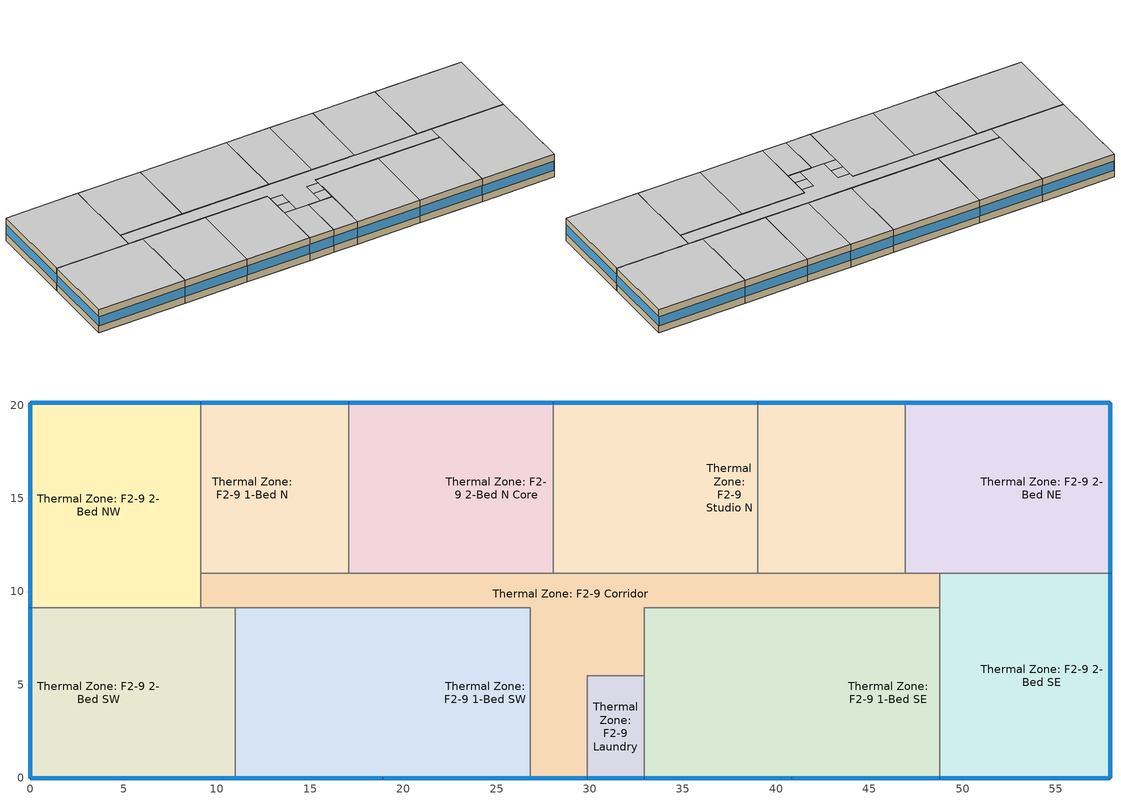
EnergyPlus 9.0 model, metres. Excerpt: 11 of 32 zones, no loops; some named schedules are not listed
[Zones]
Thermal Zone: F2-9 1-Bed N
 floor adiabatic (TypicalFloorInterior): 46.94,20.12 46.94,10.97 43.28,10.97 43.28,20.12 z3.05; 17.07,20.12 17.07,10.97 14.63,10.97 14.63,20.12 z3.05; 43.28,20.12 43.28,10.97 39.01,10.97 39.01,20.12 z3.05; 14.63,20.12 14.63,10.97 9.14,10.97 9.14,20.12 z3.05
 wall outside (ResMetalFramedWall): 46.94,20.12 39.01,20.12 / 17.07,20.12 9.14,20.12 z3.05:6.1
 wall to Thermal Zone: F2-9 Studio N (MetalFrameWallInterior): 39.01,20.12 39.01,10.97 z3.05:6.1
 wall to Thermal Zone: F2-9 2-Bed NE (MetalFrameWallInterior): 46.94,10.97 46.94,20.12 z3.05:6.1
 wall to Thermal Zone: F2-9 Corridor (MetalFrameWallInterior): 39.01,10.97 46.94,10.97 / 9.14,10.97 17.07,10.97 z3.05:6.1
 wall to Thermal Zone: F2-9 2-Bed NW (MetalFrameWallInterior): 9.14,20.12 9.14,10.97 z3.05:6.1
 wall to Thermal Zone: F2-9 2-Bed N Core (MetalFrameWallInterior): 17.07,10.97 17.07,20.12 z3.05:6.1
 window (Res Fixed Window): 46.91,20.12 39.04,20.12 / 17.04,20.12 9.17,20.12 z3.96:5.19
 ceiling adiabatic (IntCeiling): 46.94,10.97 46.94,20.12 39.01,20.12 39.01,10.97 z6.1; 17.07,10.97 17.07,20.12 9.14,20.12 9.14,10.97 z6.1
Thermal Zone: F2-9 1-Bed SE
 floor adiabatic (TypicalFloorInterior): 40.84,9.14 40.84,0 35.97,0 35.97,9.14 z3.05; 48.77,9.14 48.77,0 43.28,0 43.28,9.14 z3.05; 35.97,9.14 35.97,0 32.92,0 32.92,9.14 z3.05; 43.28,9.14 43.28,0 40.84,0 40.84,9.14 z3.05
 wall outside (ResMetalFramedWall): 32.92,0 40.84,0 48.77,0 z3.05:6.1
 wall to Thermal Zone: F2-9 Corridor (MetalFrameWallInterior): 48.77,9.14 40.84,9.14 32.92,9.14 32.92,8.53 32.92,7.01 32.92,5.49 z3.05:6.1
 wall to Thermal Zone: F2-9 Laundry (MetalFrameWallInterior): 32.92,5.49 32.92,0 z3.05:6.1
 wall to Thermal Zone: F2-9 2-Bed SE (MetalFrameWallInterior): 48.77,0 48.77,9.14 z3.05:6.1
 window (Res Fixed Window): 32.94,0 40.82,0 / 40.87,0 48.74,0 z3.96:5.19
 ceiling adiabatic (IntCeiling): 40.84,0 40.84,9.14 32.92,9.14 32.92,0 z6.1; 48.77,0 48.77,9.14 40.84,9.14 40.84,0 z6.1
Thermal Zone: F2-9 1-Bed SW
 floor adiabatic (TypicalFloorInterior): 18.9,9.14 18.9,0 14.63,0 14.63,9.14 z3.05; 26.82,9.14 26.82,0 21.95,0 21.95,9.14 z3.05; 21.95,9.14 21.95,0 18.9,0 18.9,9.14 z3.05; 14.63,9.14 14.63,0 10.97,0 10.97,9.14 z3.05
 wall outside (ResMetalFramedWall): 10.97,0 18.9,0 26.82,0 z3.05:6.1
 wall to Thermal Zone: F2-9 Corridor (MetalFrameWallInterior): 26.82,0 26.82,5.49 26.82,7.01 26.82,8.53 26.82,9.14 18.9,9.14 10.97,9.14 z3.05:6.1
 wall to Thermal Zone: F2-9 2-Bed SW (MetalFrameWallInterior): 10.97,9.14 10.97,0 z3.05:6.1
 window (Res Fixed Window): 18.92,0 26.8,0 / 11,0 18.87,0 z3.96:5.19
 ceiling adiabatic (IntCeiling): 26.82,0 26.82,9.14 18.9,9.14 18.9,0 z6.1; 18.9,0 18.9,9.14 10.97,9.14 10.97,0 z6.1
Thermal Zone: F2-9 2-Bed N Core
 floor adiabatic (TypicalFloorInterior): 28.04,20.12 28.04,10.97 21.95,10.97 21.95,20.12 z3.05; 21.95,20.12 21.95,10.97 17.07,10.97 17.07,20.12 z3.05
 wall outside (ResMetalFramedWall): 28.04,20.12 17.07,20.12 z3.05:6.1
 wall to Thermal Zone: F2-9 Studio N (MetalFrameWallInterior): 28.04,10.97 28.04,20.12 z3.05:6.1
 wall to Thermal Zone: F2-9 Corridor (MetalFrameWallInterior): 17.07,10.97 28.04,10.97 z3.05:6.1
 window (Res Fixed Window): 28.02,20.12 17.09,20.12 z3.96:5.19
 ceiling adiabatic (IntCeiling): 28.04,10.97 28.04,20.12 17.07,20.12 17.07,10.97 z6.1
Thermal Zone: F2-9 2-Bed NE
 floor adiabatic (TypicalFloorInterior): 50.6,20.12 50.6,10.97 46.94,10.97 46.94,20.12 z3.05; 57.91,20.12 57.91,10.97 50.6,10.97 50.6,20.12 z3.05
 wall outside (ResMetalFramedWall): 57.91,10.97 57.91,20.12 46.94,20.12 z3.05:6.1
 wall to Thermal Zone: F2-9 2-Bed SE (MetalFrameWallInterior): 48.77,10.97 57.91,10.97 z3.05:6.1
 wall to Thermal Zone: F2-9 Corridor (MetalFrameWallInterior): 46.94,10.97 48.77,10.97 z3.05:6.1
 window (Res Fixed Window): 57.91,11 57.91,20.09 / 57.89,20.12 46.96,20.12 z3.96:5.19
 ceiling adiabatic (IntCeiling): 57.91,10.97 57.91,20.12 46.94,20.12 46.94,10.97 z6.1
Thermal Zone: F2-9 2-Bed NW
 floor adiabatic (TypicalFloorInterior): 9.14,20.12 9.14,9.14 7.32,9.14 7.32,20.12 z3.05; 7.32,20.12 7.32,9.14 0,9.14 0,20.12 z3.05
 wall outside (ResMetalFramedWall): 9.14,20.12 0,20.12 0,9.14 z3.05:6.1
 wall to Thermal Zone: F2-9 Corridor (MetalFrameWallInterior): 9.14,9.14 9.14,10.97 z3.05:6.1
 wall to Thermal Zone: F2-9 2-Bed SW (MetalFrameWallInterior): 0,9.14 9.14,9.14 z3.05:6.1
 window (Res Fixed Window): 0,20.09 0,9.17 / 9.12,20.12 0.03,20.12 z3.96:5.19
 ceiling adiabatic (IntCeiling): 9.14,9.14 9.14,20.12 0,20.12 0,9.14 z6.1
Thermal Zone: F2-9 2-Bed SE
 floor adiabatic (TypicalFloorInterior): 57.91,10.97 57.91,0 50.6,0 50.6,10.97 z3.05; 50.6,10.97 50.6,0 48.77,0 48.77,10.97 z3.05
 wall outside (ResMetalFramedWall): 48.77,0 57.91,0 57.91,10.97 z3.05:6.1
 wall to Thermal Zone: F2-9 Corridor (MetalFrameWallInterior): 48.77,10.97 48.77,9.14 z3.05:6.1
 window (Res Fixed Window): 48.79,0 57.89,0 / 57.91,0.03 57.91,10.95 z3.96:5.19
 ceiling adiabatic (IntCeiling): 57.91,0 57.91,10.97 48.77,10.97 48.77,0 z6.1
Thermal Zone: F2-9 2-Bed SW
 floor adiabatic (TypicalFloorInterior): 10.97,9.14 10.97,0 7.32,0 7.32,9.14 z3.05; 7.32,9.14 7.32,0 0,0 0,9.14 z3.05
 wall outside (ResMetalFramedWall): 0,9.14 0,0 10.97,0 z3.05:6.1
 wall to Thermal Zone: F2-9 Corridor (MetalFrameWallInterior): 10.97,9.14 9.14,9.14 z3.05:6.1
 window (Res Fixed Window): 0,9.12 0,0.03 / 0.03,0 10.95,0 z3.96:5.19
 ceiling adiabatic (IntCeiling): 10.97,0 10.97,9.14 0,9.14 0,0 z6.1
Thermal Zone: F2-9 Corridor
 floor adiabatic (TypicalFloorInterior): 14.63,10.97 14.63,9.14 9.14,9.14 9.14,10.97 z3.05; 48.77,10.97 48.77,9.14 43.28,9.14 43.28,10.97 z3.05; 35.97,10.97 35.97,9.14 32.92,9.14 32.92,8.53 31.39,8.53 31.39,5.49 28.35,5.49 28.35,8.53 26.82,8.53 26.82,9.14 21.95,9.14 21.95,10.97 z3.05; 21.95,10.97 21.95,9.14 14.63,9.14 14.63,10.97 z3.05; 43.28,10.97 43.28,9.14 35.97,9.14 35.97,10.97 z3.05; 32.92,7.01 32.92,5.49 31.39,5.49 31.39,7.01 z3.05; 32.92,8.53 32.92,7.01 31.39,7.01 31.39,8.53 z3.05; 28.35,7.01 28.35,5.49 26.82,5.49 26.82,7.01 z3.05; 29.87,5.49 29.87,0 26.82,0 26.82,5.49 z3.05; 28.35,8.53 28.35,7.01 26.82,7.01 26.82,8.53 z3.05
 wall outside (ResMetalFramedWall): 26.82,0 29.87,0 z3.05:6.1
 wall to Thermal Zone: F2-9 Laundry (MetalFrameWallInterior Reversed): 29.87,0 29.87,5.49 z3.05:6.1
 wall to Thermal Zone: F2-9 Studio N (MetalFrameWallInterior): 39.01,10.97 33.53,10.97 28.04,10.97 z3.05:6.1
 wall to Thermal Zone: F2-9 Laundry (MetalFrameWallInterior): 29.87,5.49 31.39,5.49 32.92,5.49 z3.05:6.1
 window (Res Fixed Window): 26.85,0 29.85,0 z3.96:5.2
 ceiling adiabatic (IntCeiling): 31.39,5.49 31.39,8.53 32.92,8.53 32.92,9.14 48.77,9.14 48.77,10.97 9.14,10.97 9.14,9.14 26.82,9.14 26.82,8.53 28.35,8.53 28.35,5.49 z6.1; 32.92,5.49 32.92,7.01 31.39,7.01 31.39,5.49 z6.1; 32.92,7.01 32.92,8.53 31.39,8.53 31.39,7.01 z6.1; 28.35,5.49 28.35,7.01 26.82,7.01 26.82,5.49 z6.1; 29.87,0 29.87,5.49 26.82,5.49 26.82,0 z6.1; 28.35,7.01 28.35,8.53 26.82,8.53 26.82,7.01 z6.1
Thermal Zone: F2-9 Laundry
 floor adiabatic (TypicalFloorInterior): 32.92,5.49 32.92,0 29.87,0 29.87,5.49 z3.05
 wall outside (ResMetalFramedWall): 29.87,0 32.92,0 z3.05:6.1
 window (Res Fixed Window): 29.9,0 32.89,0 z3.96:5.2
 ceiling adiabatic (IntCeiling): 32.92,0 32.92,5.49 29.87,5.49 29.87,0 z6.1
Thermal Zone: F2-9 Studio N
 floor adiabatic (TypicalFloorInterior): 35.97,20.12 35.97,10.97 33.53,10.97 33.53,20.12 z3.05; 30.48,20.12 30.48,10.97 28.04,10.97 28.04,20.12 z3.05; 39.01,20.12 39.01,10.97 35.97,10.97 35.97,20.12 z3.05; 33.53,20.12 33.53,10.97 30.48,10.97 30.48,20.12 z3.05
 wall outside (ResMetalFramedWall): 39.01,20.12 33.53,20.12 28.04,20.12 z3.05:6.1
 window (Res Fixed Window): 38.99,20.12 33.55,20.12 / 33.5,20.12 28.07,20.12 z3.96:5.19
 ceiling adiabatic (IntCeiling): 33.53,10.97 33.53,20.12 28.04,20.12 28.04,10.97 z6.1; 39.01,10.97 39.01,20.12 33.53,20.12 33.53,10.97 z6.1
[Building]
Building 1: North Axis {deg}=0; Solar Distribution=FullExterior; Maximum Number of Warmup Days=50
[Site:Location]
CA_RIVERSIDE-MUNI_USA Design_Conditions: Latitude {deg}=33.95; Longitude {deg}=-117.43; Time Zone {hr}=-8; Elevation {m}=249.0216
[Site:WaterMainsTemperature]
Calculation Method=Schedule; Temperature Schedule=WaterMainCZ10
[SizingPeriod:DesignDay] Day of Month=21; Dry-Bulb Temperature Range Modifier Type=DefaultMultipliers; Barometric Pressure {Pa}=98369; Rain Indicator=No; Snow Indicator=No; Daylight Saving Time Indicator=No
Name | Month | Day Type | Maximum Dry-Bulb Temperature {C} | Daily Dry-Bulb Temperature Range {deltaC} | Humidity Condition Type | Wetbulb or DewPoint at Maximum Dry-Bulb {C} | Wind Speed {m/s} | Wind Direction {deg} | Solar Model Indicator | ASHRAE Clear Sky Optical Depth for Beam Irradiance (taub) | ASHRAE Clear Sky Optical Depth for Diffuse Irradiance (taud) | Sky Clearness
CA_RIVERSIDE-MUNI Ann Clg .4% Condns DB=>MWB | 8 | SummerDesignDay | 37.9 | 16.4 | Wetbulb | 20.7 | 4.5 | 270 | ASHRAETau | 0.367 | 2.46
CA_RIVERSIDE-MUNI Ann Clg .4% Condns DP=>MDB | 8 | SummerDesignDay | 27.5 | 16.4 | Dewpoint | 18.9 | 4.5 | 270 | ASHRAETau | 0.367 | 2.46
CA_RIVERSIDE-MUNI Ann Clg .4% Condns WB=>MDB | 8 | SummerDesignDay | 34.1 | 16.4 | Wetbulb | 22.7 | 4.5 | 270 | ASHRAETau | 0.367 | 2.46
CA_RIVERSIDE-MUNI Ann Htg 99.6% Condns DB | 12 | WinterDesignDay | 2.5 | 0 | Wetbulb | 2.5 | 1.1 | 120 | ASHRAEClearSky |  |  | 0
[Material] Thermal Absorptance=0.9; Solar Absorptance=0.7
Name | Roughness | Thickness {m} | Conductivity {W/m-K} | Density {kg/m3} | Specific Heat {J/kg-K} | Visible Absorptance
Carpet - 3/4 in. 1 | Smooth | 0.01905 | 0.0455183 | 288.332 | 1381.644 | 0.8
Compliance Insulation R14.00 | Smooth | 0.0567538 | 0.0230188 | 16.0185 | 1130.436 | 0.7
Concrete - 140 lb/ft3 - 4 in. | Smooth | 0.1016 | 1.9514 | 2239.06 | 921.096 | 0.7
Gypsum Board - 3/4 in. | MediumRough | 0.01905 | 0.158656 | 640.739 | 1130.436 | 0.8
Gypsum Board - 5/8 in.; Gypsum Board - 5/8 in. 2 | Smooth | 0.016002 | 0.158656 | 640.739 | 1130.436 | 0.8
Gypsum Board - 5/8 in. 1 | MediumRough | 0.016002 | 0.158656 | 640.739 | 1130.436 | 0.8
Metal Deck - 1/16 in. 1 | MediumRough | 0.0015875 | 45.3452 | 7820.53 | 502.416 | 0.8
Plywood - 5/8 in. | MediumRough | 0.016002 | 0.11544 | 480.554 | 1884.06 | 0.8
[Material:NoMass] Roughness=Smooth; Thermal Absorptance=0.9; Solar Absorptance=0.7; Visible Absorptance=0.7
Name | Thermal Resistance {m2-K/W}
MetalFrameWall16inOC R11.00 | 0.514946
MetalFrameWall16inOC R15.00 | 0.230528
[WindowMaterial:SimpleGlazingSystem]
Res Fixed Window Material: U-Factor {W/m2-K}=1.24922; Solar Heat Gain Coefficient=0.26; Visible Transmittance=0.42
[Construction]
IntCeiling: Gypsum Board - 3/4 in.
MetalFrameWallInterior: Gypsum Board - 5/8 in. 1, MetalFrameWall16inOC R15.00, Gypsum Board - 5/8 in. 2
MetalFrameWallInterior Reversed: Gypsum Board - 5/8 in. 2, MetalFrameWall16inOC R15.00, Gypsum Board - 5/8 in. 1
Res Fixed Window: Res Fixed Window Material
ResMetalFramedWall: Plywood - 5/8 in., Compliance Insulation R14.00, Gypsum Board - 5/8 in., Gypsum Board - 5/8 in., MetalFrameWall16inOC R11.00, Gypsum Board - 5/8 in., Gypsum Board - 5/8 in.
TypicalFloorInterior: Metal Deck - 1/16 in. 1, Concrete - 140 lb/ft3 - 4 in., Carpet - 3/4 in. 1
[Zone] Multiplier=8
Name | Part of Total Floor Area
Thermal Zone: F2-9 1-Bed N; Thermal Zone: F2-9 1-Bed SE; Thermal Zone: F2-9 1-Bed SW; Thermal Zone: F2-9 Corridor; Thermal Zone: F2-9 Studio N | Yes
Thermal Zone: F2-9 2-Bed N Core; Thermal Zone: F2-9 2-Bed NE; Thermal Zone: F2-9 2-Bed NW; Thermal Zone: F2-9 2-Bed SE; Thermal Zone: F2-9 2-Bed SW; Thermal Zone: F2-9 Laundry
[People] Fraction Radiant=0.3
Name | Zone or ZoneList | Number of People Schedule | Number of People Calculation Method | Number of People | Sensible Heat Fraction | Activity Level Schedule | People per Zone Floor Area {person/m2}
F2-9 1-Bed NE People | Thermal Zone: F2-9 1-Bed N | ResidentialLivingOccupancy | People | 1.999998 | 0.6125 | F2-9 1-Bed NE People Activity Level
F2-9 1-Bed NW People | Thermal Zone: F2-9 1-Bed N | ResidentialLivingOccupancy | People | 1.999998 | 0.6125 | F2-9 1-Bed NW People Activity Level
F2-9 1-Bed SE Inner People | Thermal Zone: F2-9 1-Bed SE | ResidentialLivingOccupancy | People | 1.999998 | 0.6125 | F2-9 1-Bed SE Inner People Activity Level
F2-9 1-Bed SE Outer People | Thermal Zone: F2-9 1-Bed SE | ResidentialLivingOccupancy | People | 1.999998 | 0.6125 | F2-9 1-Bed SE Outer People Activity Level
F2-9 1-Bed SW Inner People | Thermal Zone: F2-9 1-Bed SW | ResidentialLivingOccupancy | People | 1.999998 | 0.6125 | F2-9 1-Bed SW Inner People Activity Level
F2-9 1-Bed SW Outer People | Thermal Zone: F2-9 1-Bed SW | ResidentialLivingOccupancy | People | 1.999998 | 0.6125 | F2-9 1-Bed SW Outer People Activity Level
F2-9 2-Bed N Core People | Thermal Zone: F2-9 2-Bed N Core | ResidentialLivingOccupancy | People/Area |  | 0.6125 | F2-9 2-Bed N Core People Activity Level | 0.0298998
F2-9 2-Bed NE People | Thermal Zone: F2-9 2-Bed NE | ResidentialLivingOccupancy | People/Area |  | 0.6125 | F2-9 2-Bed NE People Activity Level | 0.0298998
F2-9 2-Bed NW People | Thermal Zone: F2-9 2-Bed NW | ResidentialLivingOccupancy | People/Area |  | 0.6125 | F2-9 2-Bed NW People Activity Level | 0.0298998
F2-9 2-Bed SE People | Thermal Zone: F2-9 2-Bed SE | ResidentialLivingOccupancy | People/Area |  | 0.6125 | F2-9 2-Bed SE People Activity Level | 0.0298998
F2-9 2-Bed SW People | Thermal Zone: F2-9 2-Bed SW | ResidentialLivingOccupancy | People/Area |  | 0.6125 | F2-9 2-Bed SW People Activity Level | 0.0298998
F2-9 Corridor People | Thermal Zone: F2-9 Corridor | OfficeOccupancy | People | 4.6 | 0.5 | F2-9 Corridor People Activity Level
F2-9 Elevator NE People | Thermal Zone: F2-9 Corridor | OfficeOccupancy | People | 0.0375 | 0.5 | F2-9 Elevator NE People Activity Level
F2-9 Elevator NW People | Thermal Zone: F2-9 Corridor | OfficeOccupancy | People | 0.0375 | 0.5 | F2-9 Elevator NW People Activity Level
F2-9 Elevator SE People | Thermal Zone: F2-9 Corridor | OfficeOccupancy | People | 0.0375 | 0.5 | F2-9 Elevator SE People Activity Level
F2-9 Elevator SW People | Thermal Zone: F2-9 Corridor | OfficeOccupancy | People | 0.0375 | 0.5 | F2-9 Elevator SW People Activity Level
F2-9 Stairs People | Thermal Zone: F2-9 Corridor | OfficeOccupancy | People | 0.9 | 0.5 | F2-9 Stairs People Activity Level
F2-9 Laundry People | Thermal Zone: F2-9 Laundry | OfficeOccupancy | People/Area |  | 0.5 | F2-9 Laundry People Activity Level | 0.0538196
F2-9 Studio NE People | Thermal Zone: F2-9 Studio N | ResidentialLivingOccupancy | People | 1.999998 | 0.6125 | F2-9 Studio NE People Activity Level
F2-9 Studio NW People | Thermal Zone: F2-9 Studio N | ResidentialLivingOccupancy | People | 1.999998 | 0.6125 | F2-9 Studio NW People Activity Level
[Lights] Return Air Fraction=0; Fraction Radiant=0.58; Fraction Replaceable=1
Name | Zone or ZoneList | Schedule | Design Level Calculation Method | Lighting Level {W} | Watts per Zone Floor Area {W/m2}
F2-9 1-Bed NE Non-Regulated Lights; F2-9 1-Bed NW Non-Regulated Lights | Thermal Zone: F2-9 1-Bed N | ResidentialLivingLights | LightingLevel | 76.44
F2-9 1-Bed SE Inner Non-Regulated Lights; F2-9 1-Bed SE Outer Non-Regulated Lights | Thermal Zone: F2-9 1-Bed SE | ResidentialLivingLights | LightingLevel | 76.44
F2-9 1-Bed SW Inner Non-Regulated Lights; F2-9 1-Bed SW Outer Non-Regulated Lights | Thermal Zone: F2-9 1-Bed SW | ResidentialLivingLights | LightingLevel | 76.44
F2-9 2-Bed N Core Non-Regulated Lights | Thermal Zone: F2-9 2-Bed N Core | ResidentialLivingLights | Watts/Area |  | 1.05486
F2-9 2-Bed NE Non-Regulated Lights | Thermal Zone: F2-9 2-Bed NE | ResidentialLivingLights | Watts/Area |  | 1.05486
F2-9 2-Bed NW Non-Regulated Lights | Thermal Zone: F2-9 2-Bed NW | ResidentialLivingLights | Watts/Area |  | 1.05486
F2-9 2-Bed SE Non-Regulated Lights | Thermal Zone: F2-9 2-Bed SE | ResidentialLivingLights | Watts/Area |  | 1.05486
F2-9 2-Bed SW Non-Regulated Lights | Thermal Zone: F2-9 2-Bed SW | ResidentialLivingLights | Watts/Area |  | 1.05486
F2-9 Corridor Regulated Lights | Thermal Zone: F2-9 Corridor | OfficeLights | LightingLevel | 368
F2-9 Elevator NE Regulated Lights; F2-9 Elevator NW Regulated Lights; F2-9 Elevator SE Regulated Lights; F2-9 Elevator SW Regulated Lights | Thermal Zone: F2-9 Corridor | OfficeLights | LightingLevel | 9
F2-9 Stairs Regulated Lights | Thermal Zone: F2-9 Corridor | OfficeLights | LightingLevel | 108
F2-9 Laundry Regulated Lights | Thermal Zone: F2-9 Laundry | OfficeLights | Watts/Area |  | 4.35938
F2-9 Studio NE Non-Regulated Lights; F2-9 Studio NW Non-Regulated Lights | Thermal Zone: F2-9 Studio N | ResidentialLivingLights | LightingLevel | 52.92
[ElectricEquipment] Fraction Lost=0
Name | Zone or ZoneList | Schedule | Design Level Calculation Method | Design Level {W} | Fraction Latent | Fraction Radiant | Watts per Zone Floor Area {W/m2}
F2-9 1-Bed NE Process Electric Loads; F2-9 1-Bed NW Process Electric Loads | Thermal Zone: F2-9 1-Bed N | ResidentialLivingReceptacle | EquipmentLevel | 31.2 | 0.12 | 0
F2-9 1-Bed NE Recepticle Loads; F2-9 1-Bed NW Recepticle Loads | Thermal Zone: F2-9 1-Bed N | ResidentialLivingReceptacle | EquipmentLevel | 296.4 | 0 | 0.2
F2-9 1-Bed SE Inner Process Electric Loads; F2-9 1-Bed SE Outer Process Electric Loads | Thermal Zone: F2-9 1-Bed SE | ResidentialLivingReceptacle | EquipmentLevel | 31.2 | 0.12 | 0
F2-9 1-Bed SE Inner Recepticle Loads; F2-9 1-Bed SE Outer Recepticle Loads | Thermal Zone: F2-9 1-Bed SE | ResidentialLivingReceptacle | EquipmentLevel | 296.4 | 0 | 0.2
F2-9 1-Bed SW Inner Process Electric Loads; F2-9 1-Bed SW Outer Process Electric Loads | Thermal Zone: F2-9 1-Bed SW | ResidentialLivingReceptacle | EquipmentLevel | 31.2 | 0.12 | 0
F2-9 1-Bed SW Inner Recepticle Loads; F2-9 1-Bed SW Outer Recepticle Loads | Thermal Zone: F2-9 1-Bed SW | ResidentialLivingReceptacle | EquipmentLevel | 296.4 | 0 | 0.2
F2-9 2-Bed N Core Process Electric Loads | Thermal Zone: F2-9 2-Bed N Core | ResidentialLivingReceptacle | Watts/Area |  | 0.12 | 0 | 0.322917
F2-9 2-Bed N Core Recepticle Loads | Thermal Zone: F2-9 2-Bed N Core | ResidentialLivingReceptacle | Watts/Area |  | 0 | 0.2 | 4.09029
F2-9 2-Bed NE Process Electric Loads | Thermal Zone: F2-9 2-Bed NE | ResidentialLivingReceptacle | Watts/Area |  | 0.12 | 0 | 0.322917
F2-9 2-Bed NE Recepticle Loads | Thermal Zone: F2-9 2-Bed NE | ResidentialLivingReceptacle | Watts/Area |  | 0 | 0.2 | 4.09029
F2-9 2-Bed NW Process Electric Loads | Thermal Zone: F2-9 2-Bed NW | ResidentialLivingReceptacle | Watts/Area |  | 0.12 | 0 | 0.322917
F2-9 2-Bed NW Recepticle Loads | Thermal Zone: F2-9 2-Bed NW | ResidentialLivingReceptacle | Watts/Area |  | 0 | 0.2 | 4.09029
F2-9 2-Bed SE Process Electric Loads | Thermal Zone: F2-9 2-Bed SE | ResidentialLivingReceptacle | Watts/Area |  | 0.12 | 0 | 0.322917
F2-9 2-Bed SE Recepticle Loads | Thermal Zone: F2-9 2-Bed SE | ResidentialLivingReceptacle | Watts/Area |  | 0 | 0.2 | 4.09029
F2-9 2-Bed SW Process Electric Loads | Thermal Zone: F2-9 2-Bed SW | ResidentialLivingReceptacle | Watts/Area |  | 0.12 | 0 | 0.322917
F2-9 2-Bed SW Recepticle Loads | Thermal Zone: F2-9 2-Bed SW | ResidentialLivingReceptacle | Watts/Area |  | 0 | 0.2 | 4.09029
F2-9 Elevator NE Recepticle Loads; F2-9 Elevator NW Recepticle Loads; F2-9 Elevator SE Recepticle Loads; F2-9 Elevator SW Recepticle Loads | Thermal Zone: F2-9 Corridor | OfficeReceptacle | EquipmentLevel | 75 | 0 | 0.2
F2-9 Laundry Recepticle Loads | Thermal Zone: F2-9 Laundry | OfficeReceptacle | Watts/Area |  | 0 | 0.2 | 32.2917
F2-9 Studio NE Process Electric Loads; F2-9 Studio NW Process Electric Loads | Thermal Zone: F2-9 Studio N | ResidentialLivingReceptacle | EquipmentLevel | 21.6 | 0.12 | 0
F2-9 Studio NE Recepticle Loads; F2-9 Studio NW Recepticle Loads | Thermal Zone: F2-9 Studio N | ResidentialLivingReceptacle | EquipmentLevel | 205.2 | 0 | 0.2
[ZoneInfiltration:DesignFlowRate] Temperature Term Coefficient=0; Velocity Squared Term Coefficient=0
Name | Zone or ZoneList | Schedule | Design Flow Rate Calculation Method | Design Flow Rate {m3/s} | Constant Term Coefficient | Velocity Term Coefficient | Flow per Exterior Surface Area {m3/s-m2}
F2-9 1-Bed NE Space Infiltration Design Flow Rate 1; F2-9 1-Bed NW Space Infiltration Design Flow Rate 1 | Thermal Zone: F2-9 1-Bed N | ResidentialLivingInfiltration | Flow/Zone | 0.00549724 | 0 | 0.224052
F2-9 1-Bed NE Space Infiltration Design Flow Rate 2; F2-9 1-Bed NW Space Infiltration Design Flow Rate 2 | Thermal Zone: F2-9 1-Bed N | ResidentialLivingHVACAvail | Flow/Zone | 0.0181228 | 1 | 0
F2-9 1-Bed SE Inner Space Infiltration Design Flow Rate 1; F2-9 1-Bed SE Outer Space Infiltration Design Flow Rate 1 | Thermal Zone: F2-9 1-Bed SE | ResidentialLivingInfiltration | Flow/Zone | 0.00549724 | 0 | 0.224052
F2-9 1-Bed SE Inner Space Infiltration Design Flow Rate 2; F2-9 1-Bed SE Outer Space Infiltration Design Flow Rate 2 | Thermal Zone: F2-9 1-Bed SE | ResidentialLivingHVACAvail | Flow/Zone | 0.0181228 | 1 | 0
F2-9 1-Bed SW Inner Space Infiltration Design Flow Rate 1; F2-9 1-Bed SW Outer Space Infiltration Design Flow Rate 1 | Thermal Zone: F2-9 1-Bed SW | ResidentialLivingInfiltration | Flow/Zone | 0.00549724 | 0 | 0.224052
F2-9 1-Bed SW Inner Space Infiltration Design Flow Rate 2; F2-9 1-Bed SW Outer Space Infiltration Design Flow Rate 2 | Thermal Zone: F2-9 1-Bed SW | ResidentialLivingHVACAvail | Flow/Zone | 0.0181228 | 1 | 0
F2-9 2-Bed N Core Space Infiltration Design Flow Rate 1 | Thermal Zone: F2-9 2-Bed N Core | ResidentialLivingInfiltration | Flow/ExteriorWallArea |  | 0 | 0.224052 | 0.000227584
F2-9 2-Bed N Core Space Infiltration Design Flow Rate 2 | Thermal Zone: F2-9 2-Bed N Core | ResidentialLivingHVACAvail | Flow/Zone | 0.0259099 | 1 | 0
F2-9 2-Bed NE Space Infiltration Design Flow Rate 1 | Thermal Zone: F2-9 2-Bed NE | ResidentialLivingInfiltration | Flow/ExteriorWallArea |  | 0 | 0.224052 | 0.000227584
F2-9 2-Bed NE Space Infiltration Design Flow Rate 2 | Thermal Zone: F2-9 2-Bed NE | ResidentialLivingHVACAvail | Flow/Zone | 0.0259099 | 1 | 0
F2-9 2-Bed NW Space Infiltration Design Flow Rate 1 | Thermal Zone: F2-9 2-Bed NW | ResidentialLivingInfiltration | Flow/ExteriorWallArea |  | 0 | 0.224052 | 0.000227584
F2-9 2-Bed NW Space Infiltration Design Flow Rate 2 | Thermal Zone: F2-9 2-Bed NW | ResidentialLivingHVACAvail | Flow/Zone | 0.0259099 | 1 | 0
F2-9 2-Bed SE Space Infiltration Design Flow Rate 1 | Thermal Zone: F2-9 2-Bed SE | ResidentialLivingInfiltration | Flow/ExteriorWallArea |  | 0 | 0.224052 | 0.000227584
F2-9 2-Bed SE Space Infiltration Design Flow Rate 2 | Thermal Zone: F2-9 2-Bed SE | ResidentialLivingHVACAvail | Flow/Zone | 0.0259099 | 1 | 0
F2-9 2-Bed SW Space Infiltration Design Flow Rate 1 | Thermal Zone: F2-9 2-Bed SW | ResidentialLivingInfiltration | Flow/ExteriorWallArea |  | 0 | 0.224052 | 0.000227584
F2-9 2-Bed SW Space Infiltration Design Flow Rate 2 | Thermal Zone: F2-9 2-Bed SW | ResidentialLivingHVACAvail | Flow/Zone | 0.0259099 | 1 | 0
F2-9 Corridor Space Infiltration Design Flow Rate 1 | Thermal Zone: F2-9 Corridor | OfficeInfiltration | Flow/Zone | 0 | 0 | 0.224052
F2-9 Corridor Space Infiltration Design Flow Rate 2 | Thermal Zone: F2-9 Corridor | OfficeHVACAvail | Flow/Zone | 0.0651287 | 1 | 0
F2-9 Elevator NE Space Infiltration Design Flow Rate 1; F2-9 Elevator NW Space Infiltration Design Flow Rate 1; F2-9 Elevator SE Space Infiltration Design Flow Rate 1; F2-9 Elevator SW Space Infiltration Design Flow Rate 1 | Thermal Zone: F2-9 Corridor | On | Flow/Zone | 0 | 0 | 0.224052
F2-9 Elevator NE Space Infiltration Design Flow Rate 2; F2-9 Elevator NW Space Infiltration Design Flow Rate 2; F2-9 Elevator SE Space Infiltration Design Flow Rate 2; F2-9 Elevator SW Space Infiltration Design Flow Rate 2 | Thermal Zone: F2-9 Corridor | OfficeHVACAvail | Flow/Zone | 0 | 1 | 0
F2-9 Stairs Space Infiltration Design Flow Rate 1 | Thermal Zone: F2-9 Corridor | On | Flow/Zone | 0.00211432 | 0 | 0.224052
F2-9 Stairs Space Infiltration Design Flow Rate 2 | Thermal Zone: F2-9 Corridor | OfficeHVACAvail | Flow/Zone | 0.0127426 | 1 | 0
F2-9 Laundry Space Infiltration Design Flow Rate 1 | Thermal Zone: F2-9 Laundry | OfficeInfiltration | Flow/ExteriorWallArea |  | 0 | 0.224052 | 0.000227584
F2-9 Laundry Space Infiltration Design Flow Rate 2 | Thermal Zone: F2-9 Laundry | OfficeHVACAvail | Flow/Zone | 0.0127426 | 1 | 0
F2-9 Studio NE Space Infiltration Design Flow Rate 1; F2-9 Studio NW Space Infiltration Design Flow Rate 1 | Thermal Zone: F2-9 Studio N | ResidentialLivingInfiltration | Flow/Zone | 0.00380578 | 0 | 0.224052
F2-9 Studio NE Space Infiltration Design Flow Rate 2; F2-9 Studio NW Space Infiltration Design Flow Rate 2 | Thermal Zone: F2-9 Studio N | ResidentialLivingHVACAvail | Flow/Zone | 0.0147248 | 1 | 0
[ZoneControl:Thermostat] Control Object Type 1=ThermostatSetpoint:DualSetpoint
Name | Zone or ZoneList | Control Type Schedule | Control Name 1
Thermal Zone: F2-9 1-Bed N Thermostat | Thermal Zone: F2-9 1-Bed N | Thermal Zone: F2-9 1-Bed N Thermostat Schedule | Thermal Zone: F2-9 1-Bed N Thermostat
Thermal Zone: F2-9 1-Bed SE Thermostat | Thermal Zone: F2-9 1-Bed SE | Thermal Zone: F2-9 1-Bed SE Thermostat Schedule | Thermal Zone: F2-9 1-Bed SE Thermostat
Thermal Zone: F2-9 1-Bed SW Thermostat | Thermal Zone: F2-9 1-Bed SW | Thermal Zone: F2-9 1-Bed SW Thermostat Schedule | Thermal Zone: F2-9 1-Bed SW Thermostat
Thermal Zone: F2-9 2-Bed N Core Thermostat | Thermal Zone: F2-9 2-Bed N Core | Thermal Zone: F2-9 2-Bed N Core Thermostat Schedule | Thermal Zone: F2-9 2-Bed N Core Thermostat
Thermal Zone: F2-9 2-Bed NE Thermostat | Thermal Zone: F2-9 2-Bed NE | Thermal Zone: F2-9 2-Bed NE Thermostat Schedule | Thermal Zone: F2-9 2-Bed NE Thermostat
Thermal Zone: F2-9 2-Bed NW Thermostat | Thermal Zone: F2-9 2-Bed NW | Thermal Zone: F2-9 2-Bed NW Thermostat Schedule | Thermal Zone: F2-9 2-Bed NW Thermostat
Thermal Zone: F2-9 2-Bed SE Thermostat | Thermal Zone: F2-9 2-Bed SE | Thermal Zone: F2-9 2-Bed SE Thermostat Schedule | Thermal Zone: F2-9 2-Bed SE Thermostat
Thermal Zone: F2-9 2-Bed SW Thermostat | Thermal Zone: F2-9 2-Bed SW | Thermal Zone: F2-9 2-Bed SW Thermostat Schedule | Thermal Zone: F2-9 2-Bed SW Thermostat
Thermal Zone: F2-9 Corridor Thermostat | Thermal Zone: F2-9 Corridor | Thermal Zone: F2-9 Corridor Thermostat Schedule | Thermal Zone: F2-9 Corridor Thermostat
Thermal Zone: F2-9 Laundry Thermostat | Thermal Zone: F2-9 Laundry | Thermal Zone: F2-9 Laundry Thermostat Schedule | Thermal Zone: F2-9 Laundry Thermostat
Thermal Zone: F2-9 Studio N Thermostat | Thermal Zone: F2-9 Studio N | Thermal Zone: F2-9 Studio N Thermostat Schedule | Thermal Zone: F2-9 Studio N Thermostat
[ThermostatSetpoint:DualSetpoint]
Name | Heating Setpoint Temperature Schedule | Cooling Setpoint Temperature Schedule
Thermal Zone: F2-9 1-Bed N Thermostat; Thermal Zone: F2-9 1-Bed SE Thermostat; Thermal Zone: F2-9 1-Bed SW Thermostat; Thermal Zone: F2-9 2-Bed N Core Thermostat; Thermal Zone: F2-9 2-Bed NE Thermostat; Thermal Zone: F2-9 2-Bed NW Thermostat; Thermal Zone: F2-9 2-Bed SE Thermostat; Thermal Zone: F2-9 2-Bed SW Thermostat; Thermal Zone: F2-9 Studio N Thermostat | ResidentialLivingHtgSetpt | ResidentialLivingClgSetpt
Thermal Zone: F2-9 Corridor Thermostat; Thermal Zone: F2-9 Laundry Thermostat | OfficeHtgSetpt | OfficeClgSetpt
[Zone equipment]
Thermal Zone: F2-9 1-Bed N: Thermal Zone: F2-9 1-Bed N PropExhFan, ZnSys F2-9 1-Bed N
Thermal Zone: F2-9 1-Bed SE: Thermal Zone: F2-9 1-Bed SE PropExhFan, ZnSys F2-9 1-Bed SE
Thermal Zone: F2-9 1-Bed SW: Thermal Zone: F2-9 1-Bed SW PropExhFan, ZnSys F2-9 1-Bed SW
Thermal Zone: F2-9 2-Bed N Core: Thermal Zone: F2-9 2-Bed N Core PropExhFan, ZnSys F2-9 2-Bed N Core
Thermal Zone: F2-9 2-Bed NE: Thermal Zone: F2-9 2-Bed NE PropExhFan, ZnSys F2-9 2-Bed NE
Thermal Zone: F2-9 2-Bed NW: Thermal Zone: F2-9 2-Bed NW PropExhFan, ZnSys F2-9 2-Bed NW
Thermal Zone: F2-9 2-Bed SE: Thermal Zone: F2-9 2-Bed SE PropExhFan, ZnSys F2-9 2-Bed SE
Thermal Zone: F2-9 2-Bed SW: Thermal Zone: F2-9 2-Bed SW PropExhFan, ZnSys F2-9 2-Bed SW
Thermal Zone: F2-9 Corridor: Thermal Zone: F2-9 Corridor PropExhFan, ZnSys F2-9 Corridor
Thermal Zone: F2-9 Laundry: Thermal Zone: F2-9 Laundry PropExhFan, ZnSys F2-9 Laundry
Thermal Zone: F2-9 Studio N: Thermal Zone: F2-9 Studio N PropExhFan, ZnSys F2-9 Studio N
[Sizing:Zone] Zone Cooling Design Supply Air Temperature Input Method=TemperatureDifference; Zone Cooling Design Supply Air Temperature {C}=14; Zone Cooling Design Supply Air Temperature Difference {deltaC}=11.1111; Zone Heating Design Supply Air Temperature Input Method=TemperatureDifference; Zone Heating Design Supply Air Temperature {C}=40; Zone Cooling Design Supply Air Humidity Ratio {kgWater/kgDryAir}=0.0085; Zone Heating Design Supply Air Humidity Ratio {kgWater/kgDryAir}=0.008; Zone Heating Sizing Factor=1; Zone Cooling Sizing Factor=1; Cooling Design Air Flow Method=DesignDay; Cooling Design Air Flow Rate {m3/s}=0; Cooling Minimum Air Flow per Zone Floor Area {m3/s-m2}=0; Cooling Minimum Air Flow {m3/s}=0; Cooling Minimum Air Flow Fraction=0; Heating Design Air Flow Method=DesignDay; Heating Design Air Flow Rate {m3/s}=0; Heating Maximum Air Flow per Zone Floor Area {m3/s-m2}=0; Heating Maximum Air Flow {m3/s}=0; Heating Maximum Air Flow Fraction=0; Account for Dedicated Outdoor Air System=No
Name | Zone Heating Design Supply Air Temperature Difference {deltaC} | Design Specification Outdoor Air Object | Design Specification Zone Air Distribution Object
Thermal Zone: F2-9 1-Bed N | 15 | Thermal Zone: F2-9 1-Bed N Design Specification Outdoor Air | Thermal Zone: F2-9 1-Bed N Design Spec Zone Air Dist
Thermal Zone: F2-9 1-Bed SE | 15 | Thermal Zone: F2-9 1-Bed SE Design Specification Outdoor Air | Thermal Zone: F2-9 1-Bed SE Design Spec Zone Air Dist
Thermal Zone: F2-9 1-Bed SW | 15 | Thermal Zone: F2-9 1-Bed SW Design Specification Outdoor Air | Thermal Zone: F2-9 1-Bed SW Design Spec Zone Air Dist
Thermal Zone: F2-9 2-Bed N Core | 15 | Thermal Zone: F2-9 2-Bed N Core Design Specification Outdoor Air | Thermal Zone: F2-9 2-Bed N Core Design Spec Zone Air Dist
Thermal Zone: F2-9 2-Bed NE | 15 | Thermal Zone: F2-9 2-Bed NE Design Specification Outdoor Air | Thermal Zone: F2-9 2-Bed NE Design Spec Zone Air Dist
Thermal Zone: F2-9 2-Bed NW | 15 | Thermal Zone: F2-9 2-Bed NW Design Specification Outdoor Air | Thermal Zone: F2-9 2-Bed NW Design Spec Zone Air Dist
Thermal Zone: F2-9 2-Bed SE | 15 | Thermal Zone: F2-9 2-Bed SE Design Specification Outdoor Air | Thermal Zone: F2-9 2-Bed SE Design Spec Zone Air Dist
Thermal Zone: F2-9 2-Bed SW | 15 | Thermal Zone: F2-9 2-Bed SW Design Specification Outdoor Air | Thermal Zone: F2-9 2-Bed SW Design Spec Zone Air Dist
Thermal Zone: F2-9 Corridor | 13.8889 | Thermal Zone: F2-9 Corridor Design Specification Outdoor Air | Thermal Zone: F2-9 Corridor Design Spec Zone Air Dist
Thermal Zone: F2-9 Laundry | 13.8889 | Thermal Zone: F2-9 Laundry Design Specification Outdoor Air | Thermal Zone: F2-9 Laundry Design Spec Zone Air Dist
Thermal Zone: F2-9 Studio N | 15 | Thermal Zone: F2-9 Studio N Design Specification Outdoor Air | Thermal Zone: F2-9 Studio N Design Spec Zone Air Dist
[DesignSpecification:ZoneAirDistribution] Zone Air Distribution Effectiveness in Cooling Mode=1; Zone Air Distribution Effectiveness in Heating Mode=1
Thermal Zone: F2-9 1-Bed N Design Spec Zone Air Dist; Thermal Zone: F2-9 1-Bed SE Design Spec Zone Air Dist; Thermal Zone: F2-9 1-Bed SW Design Spec Zone Air Dist; Thermal Zone: F2-9 2-Bed N Core Design Spec Zone Air Dist; Thermal Zone: F2-9 2-Bed NE Design Spec Zone Air Dist; Thermal Zone: F2-9 2-Bed NW Design Spec Zone Air Dist; Thermal Zone: F2-9 2-Bed SE Design Spec Zone Air Dist; Thermal Zone: F2-9 2-Bed SW Design Spec Zone Air Dist; Thermal Zone: F2-9 Corridor Design Spec Zone Air Dist; Thermal Zone: F2-9 Laundry Design Spec Zone Air Dist; Thermal Zone: F2-9 Studio N Design Spec Zone Air Dist
[DesignSpecification:OutdoorAir] Outdoor Air Method=Maximum; Outdoor Air Flow per Person {m3/s-person}=0; Outdoor Air Flow per Zone Floor Area {m3/s-m2}=0; Outdoor Air Flow per Zone {m3/s}=0; Outdoor Air Flow Air Changes per Hour {1/hr}=0
Thermal Zone: F2-9 1-Bed N Design Specification Outdoor Air; Thermal Zone: F2-9 1-Bed SE Design Specification Outdoor Air; Thermal Zone: F2-9 1-Bed SW Design Specification Outdoor Air; Thermal Zone: F2-9 2-Bed N Core Design Specification Outdoor Air; Thermal Zone: F2-9 2-Bed NE Design Specification Outdoor Air; Thermal Zone: F2-9 2-Bed NW Design Specification Outdoor Air; Thermal Zone: F2-9 2-Bed SE Design Specification Outdoor Air; Thermal Zone: F2-9 2-Bed SW Design Specification Outdoor Air; Thermal Zone: F2-9 Corridor Design Specification Outdoor Air; Thermal Zone: F2-9 Laundry Design Specification Outdoor Air; Thermal Zone: F2-9 Studio N Design Specification Outdoor Air
[InternalMass] Construction=MetalFrameWallInterior
Name | Zone | Surface Area {m2}
Merged Surface 123 - Surface 123 Reversed | Thermal Zone: F2-9 1-Bed SE | 27.8709
Merged Surface 217 - Surface 217 Reversed | Thermal Zone: F2-9 1-Bed SW | 27.8709
Merged Surface 145 - Surface 145 Reversed; Merged Surface 151 - Surface 151 Reversed; Merged Surface 155 - Surface 155 Reversed; Merged Surface 156 - Surface 156 Reversed; Merged Surface 161 - Surface 161 Reversed; Merged Surface 168 - Surface 168 Reversed; Merged Surface 226 - Surface 226 Reversed; Merged Surface 261 - Surface 261 Reversed | Thermal Zone: F2-9 Corridor | 4.645152
Merged Surface 158 - Surface 158 Reversed; Merged Surface 184 - Surface 184 Reversed | Thermal Zone: F2-9 Corridor | 4.64515
Merged Surface 135 - Surface 135 Reversed | Thermal Zone: F2-9 Studio N | 27.8709
[GasEquipment]
Name | Zone or ZoneList | Schedule | Design Level Calculation Method | Design Level {W} | Fraction Latent | Fraction Radiant | Fraction Lost | Power per Zone Floor Area {W/m2}
F2-9 1-Bed NE Gas Equipment Loads; F2-9 1-Bed NW Gas Equipment Loads | Thermal Zone: F2-9 1-Bed N | ResidentialLivingGasEquip | EquipmentLevel | 240.025 | 0 | 0.15 | 0.85
F2-9 1-Bed NE Gas Loads; F2-9 1-Bed NW Gas Loads | Thermal Zone: F2-9 1-Bed N | ResidentialLivingGasEquip | EquipmentLevel | 372.611 | 0.15 | 0 | 0.7
F2-9 1-Bed SE Inner Gas Equipment Loads; F2-9 1-Bed SE Outer Gas Equipment Loads | Thermal Zone: F2-9 1-Bed SE | ResidentialLivingGasEquip | EquipmentLevel | 240.025 | 0 | 0.15 | 0.85
F2-9 1-Bed SE Inner Gas Loads; F2-9 1-Bed SE Outer Gas Loads | Thermal Zone: F2-9 1-Bed SE | ResidentialLivingGasEquip | EquipmentLevel | 372.611 | 0.15 | 0 | 0.7
F2-9 1-Bed SW Inner Gas Equipment Loads; F2-9 1-Bed SW Outer Gas Equipment Loads | Thermal Zone: F2-9 1-Bed SW | ResidentialLivingGasEquip | EquipmentLevel | 240.025 | 0 | 0.15 | 0.85
F2-9 1-Bed SW Inner Gas Loads; F2-9 1-Bed SW Outer Gas Loads | Thermal Zone: F2-9 1-Bed SW | ResidentialLivingGasEquip | EquipmentLevel | 372.611 | 0.15 | 0 | 0.7
F2-9 2-Bed N Core Gas Equipment Loads | Thermal Zone: F2-9 2-Bed N Core | ResidentialLivingGasEquip | Watts/Area |  | 0 | 0.15 | 0.85 | 2.49213
F2-9 2-Bed N Core Gas Loads | Thermal Zone: F2-9 2-Bed N Core | ResidentialLivingGasEquip | Watts/Area |  | 0.15 | 0 | 0.7 | 4.79498
F2-9 2-Bed NE Gas Equipment Loads | Thermal Zone: F2-9 2-Bed NE | ResidentialLivingGasEquip | Watts/Area |  | 0 | 0.15 | 0.85 | 2.49213
F2-9 2-Bed NE Gas Loads | Thermal Zone: F2-9 2-Bed NE | ResidentialLivingGasEquip | Watts/Area |  | 0.15 | 0 | 0.7 | 4.79498
F2-9 2-Bed NW Gas Equipment Loads | Thermal Zone: F2-9 2-Bed NW | ResidentialLivingGasEquip | Watts/Area |  | 0 | 0.15 | 0.85 | 2.49213
F2-9 2-Bed NW Gas Loads | Thermal Zone: F2-9 2-Bed NW | ResidentialLivingGasEquip | Watts/Area |  | 0.15 | 0 | 0.7 | 4.79498
F2-9 2-Bed SE Gas Equipment Loads | Thermal Zone: F2-9 2-Bed SE | ResidentialLivingGasEquip | Watts/Area |  | 0 | 0.15 | 0.85 | 2.49213
F2-9 2-Bed SE Gas Loads | Thermal Zone: F2-9 2-Bed SE | ResidentialLivingGasEquip | Watts/Area |  | 0.15 | 0 | 0.7 | 4.79498
F2-9 2-Bed SW Gas Equipment Loads | Thermal Zone: F2-9 2-Bed SW | ResidentialLivingGasEquip | Watts/Area |  | 0 | 0.15 | 0.85 | 2.49213
F2-9 2-Bed SW Gas Loads | Thermal Zone: F2-9 2-Bed SW | ResidentialLivingGasEquip | Watts/Area |  | 0.15 | 0 | 0.7 | 4.79498
F2-9 Laundry Gas Equipment Loads | Thermal Zone: F2-9 Laundry | OfficeGasEquip | Watts/Area |  | 0 | 0.15 | 0.85 | 2.36796
F2-9 Studio NE Gas Equipment Loads; F2-9 Studio NW Gas Equipment Loads | Thermal Zone: F2-9 Studio N | ResidentialLivingGasEquip | EquipmentLevel | 221.562 | 0 | 0.15 | 0.85
F2-9 Studio NE Gas Loads; F2-9 Studio NW Gas Loads | Thermal Zone: F2-9 Studio N | ResidentialLivingGasEquip | EquipmentLevel | 307.021 | 0.15 | 0 | 0.7
[Schedule:Year]
ResidentialLivingLights: ResidentialLivingLightsWk, 1, 1, 12, 31
ResidentialLivingHVACAvail: ResidentialLivingHVACAvailWk, 1, 1, 12, 31
OfficeLights: OfficeLightsWk, 1, 1, 12, 31
OfficeHVACAvail: OfficeHVACAvailWk, 1, 1, 12, 31
OfficeGasEquip: OfficeGasEquipWk, 1, 1, 12, 31
OfficeInfiltration: OfficeInfiltrationWk, 1, 1, 12, 31
OfficeOccupancy: OfficeOccupancyWk, 1, 1, 12, 31
OfficeReceptacle: OfficeReceptacleWk, 1, 1, 12, 31
ResidentialLivingGasEquip: ResidentialLivingGasEquipWk, 1, 1, 12, 31
ResidentialLivingInfiltration: ResidentialLivingInfiltrationWk, 1, 1, 12, 31
ResidentialLivingOccupancy: ResidentialLivingOccupancyWk, 1, 1, 12, 31
ResidentialLivingReceptacle: ResidentialLivingReceptacleWk, 1, 1, 12, 31
F2-9 1-Bed NE People Activity Level: F2-9 1-Bed NE People Activity Level Week Rule - Jan1-Dec31, 1, 1, 12, 31
F2-9 1-Bed NW People Activity Level: F2-9 1-Bed NW People Activity Level Week Rule - Jan1-Dec31, 1, 1, 12, 31
F2-9 1-Bed SE Inner People Activity Level: F2-9 1-Bed SE Inner People Activity Level Week Rule - Jan1-Dec31, 1, 1, 12, 31
F2-9 1-Bed SE Outer People Activity Level: F2-9 1-Bed SE Outer People Activity Level Week Rule - Jan1-Dec31, 1, 1, 12, 31
F2-9 1-Bed SW Inner People Activity Level: F2-9 1-Bed SW Inner People Activity Level Week Rule - Jan1-Dec31, 1, 1, 12, 31
F2-9 1-Bed SW Outer People Activity Level: F2-9 1-Bed SW Outer People Activity Level Week Rule - Jan1-Dec31, 1, 1, 12, 31
F2-9 2-Bed N Core People Activity Level: F2-9 2-Bed N Core People Activity Level Week Rule - Jan1-Dec31, 1, 1, 12, 31
F2-9 2-Bed NE People Activity Level: F2-9 2-Bed NE People Activity Level Week Rule - Jan1-Dec31, 1, 1, 12, 31
F2-9 2-Bed NW People Activity Level: F2-9 2-Bed NW People Activity Level Week Rule - Jan1-Dec31, 1, 1, 12, 31
F2-9 2-Bed SE People Activity Level: F2-9 2-Bed SE People Activity Level Week Rule - Jan1-Dec31, 1, 1, 12, 31
F2-9 2-Bed SW People Activity Level: F2-9 2-Bed SW People Activity Level Week Rule - Jan1-Dec31, 1, 1, 12, 31
F2-9 Corridor People Activity Level: F2-9 Corridor People Activity Level Week Rule - Jan1-Dec31, 1, 1, 12, 31
F2-9 Elevator NE People Activity Level: F2-9 Elevator NE People Activity Level Week Rule - Jan1-Dec31, 1, 1, 12, 31
F2-9 Elevator NW People Activity Level: F2-9 Elevator NW People Activity Level Week Rule - Jan1-Dec31, 1, 1, 12, 31
F2-9 Elevator SE People Activity Level: F2-9 Elevator SE People Activity Level Week Rule - Jan1-Dec31, 1, 1, 12, 31
F2-9 Elevator SW People Activity Level: F2-9 Elevator SW People Activity Level Week Rule - Jan1-Dec31, 1, 1, 12, 31
F2-9 Laundry People Activity Level: F2-9 Laundry People Activity Level Week Rule - Jan1-Dec31, 1, 1, 12, 31
F2-9 Stairs People Activity Level: F2-9 Stairs People Activity Level Week Rule - Jan1-Dec31, 1, 1, 12, 31
F2-9 Studio NE People Activity Level: F2-9 Studio NE People Activity Level Week Rule - Jan1-Dec31, 1, 1, 12, 31
F2-9 Studio NW People Activity Level: F2-9 Studio NW People Activity Level Week Rule - Jan1-Dec31, 1, 1, 12, 31
[Schedule:Week:Daily]
OfficeOccupancyWk: OfficeOccupancySun, OfficeOccupancyWD, OfficeOccupancyWD, OfficeOccupancyWD, OfficeOccupancyWD, OfficeOccupancyWD, OfficeOccupancySat, OfficeOccupancySun, OnDay, OffDay, OfficeOccupancySun, OfficeOccupancySun
ResidentialLivingOccupancyWk: ResidentialLivingOccupancySun, ResidentialLivingOccupancyWD, ResidentialLivingOccupancyWD, ResidentialLivingOccupancyWD, ResidentialLivingOccupancyWD, ResidentialLivingOccupancyWD, ResidentialLivingOccupancySat, ResidentialLivingOccupancySun, OnDay, OffDay, ResidentialLivingOccupancySun, ResidentialLivingOccupancySun
F2-9 1-Bed NE People Activity Level Week Rule - Jan1-Dec31: {36601b89-b8eb-415b-9197-3a0a760c2106}, {36601b89-b8eb-415b-9197-3a0a760c2106}, {36601b89-b8eb-415b-9197-3a0a760c2106}, {36601b89-b8eb-415b-9197-3a0a760c2106}, {36601b89-b8eb-415b-9197-3a0a760c2106}, {36601b89-b8eb-415b-9197-3a0a760c2106}, {36601b89-b8eb-415b-9197-3a0a760c2106}, {36601b89-b8eb-415b-9197-3a0a760c2106}, {36601b89-b8eb-415b-9197-3a0a760c2106}, {36601b89-b8eb-415b-9197-3a0a760c2106}, {36601b89-b8eb-415b-9197-3a0a760c2106}, {36601b89-b8eb-415b-9197-3a0a760c2106}
F2-9 1-Bed NW People Activity Level Week Rule - Jan1-Dec31: {d0851224-009b-4136-a574-198de2527a54}, {d0851224-009b-4136-a574-198de2527a54}, {d0851224-009b-4136-a574-198de2527a54}, {d0851224-009b-4136-a574-198de2527a54}, {d0851224-009b-4136-a574-198de2527a54}, {d0851224-009b-4136-a574-198de2527a54}, {d0851224-009b-4136-a574-198de2527a54}, {d0851224-009b-4136-a574-198de2527a54}, {d0851224-009b-4136-a574-198de2527a54}, {d0851224-009b-4136-a574-198de2527a54}, {d0851224-009b-4136-a574-198de2527a54}, {d0851224-009b-4136-a574-198de2527a54}
F2-9 1-Bed SE Inner People Activity Level Week Rule - Jan1-Dec31: {8b6aa427-0285-4ab7-8f1c-35215caa4aa9}, {8b6aa427-0285-4ab7-8f1c-35215caa4aa9}, {8b6aa427-0285-4ab7-8f1c-35215caa4aa9}, {8b6aa427-0285-4ab7-8f1c-35215caa4aa9}, {8b6aa427-0285-4ab7-8f1c-35215caa4aa9}, {8b6aa427-0285-4ab7-8f1c-35215caa4aa9}, {8b6aa427-0285-4ab7-8f1c-35215caa4aa9}, {8b6aa427-0285-4ab7-8f1c-35215caa4aa9}, {8b6aa427-0285-4ab7-8f1c-35215caa4aa9}, {8b6aa427-0285-4ab7-8f1c-35215caa4aa9}, {8b6aa427-0285-4ab7-8f1c-35215caa4aa9}, {8b6aa427-0285-4ab7-8f1c-35215caa4aa9}
F2-9 1-Bed SE Outer People Activity Level Week Rule - Jan1-Dec31: {8dcb372f-d930-4250-bae1-ecb822ec5413}, {8dcb372f-d930-4250-bae1-ecb822ec5413}, {8dcb372f-d930-4250-bae1-ecb822ec5413}, {8dcb372f-d930-4250-bae1-ecb822ec5413}, {8dcb372f-d930-4250-bae1-ecb822ec5413}, {8dcb372f-d930-4250-bae1-ecb822ec5413}, {8dcb372f-d930-4250-bae1-ecb822ec5413}, {8dcb372f-d930-4250-bae1-ecb822ec5413}, {8dcb372f-d930-4250-bae1-ecb822ec5413}, {8dcb372f-d930-4250-bae1-ecb822ec5413}, {8dcb372f-d930-4250-bae1-ecb822ec5413}, {8dcb372f-d930-4250-bae1-ecb822ec5413}
F2-9 1-Bed SW Inner People Activity Level Week Rule - Jan1-Dec31: {c0095baf-9fab-4b27-8c1f-0e8becbd0298}, {c0095baf-9fab-4b27-8c1f-0e8becbd0298}, {c0095baf-9fab-4b27-8c1f-0e8becbd0298}, {c0095baf-9fab-4b27-8c1f-0e8becbd0298}, {c0095baf-9fab-4b27-8c1f-0e8becbd0298}, {c0095baf-9fab-4b27-8c1f-0e8becbd0298}, {c0095baf-9fab-4b27-8c1f-0e8becbd0298}, {c0095baf-9fab-4b27-8c1f-0e8becbd0298}, {c0095baf-9fab-4b27-8c1f-0e8becbd0298}, {c0095baf-9fab-4b27-8c1f-0e8becbd0298}, {c0095baf-9fab-4b27-8c1f-0e8becbd0298}, {c0095baf-9fab-4b27-8c1f-0e8becbd0298}
F2-9 1-Bed SW Outer People Activity Level Week Rule - Jan1-Dec31: {fb174422-811f-49a0-ba21-6c5e6e1aa393}, {fb174422-811f-49a0-ba21-6c5e6e1aa393}, {fb174422-811f-49a0-ba21-6c5e6e1aa393}, {fb174422-811f-49a0-ba21-6c5e6e1aa393}, {fb174422-811f-49a0-ba21-6c5e6e1aa393}, {fb174422-811f-49a0-ba21-6c5e6e1aa393}, {fb174422-811f-49a0-ba21-6c5e6e1aa393}, {fb174422-811f-49a0-ba21-6c5e6e1aa393}, {fb174422-811f-49a0-ba21-6c5e6e1aa393}, {fb174422-811f-49a0-ba21-6c5e6e1aa393}, {fb174422-811f-49a0-ba21-6c5e6e1aa393}, {fb174422-811f-49a0-ba21-6c5e6e1aa393}
F2-9 2-Bed N Core People Activity Level Week Rule - Jan1-Dec31: {3eca76d5-028d-4f1d-9725-0ce799699a7e}, {3eca76d5-028d-4f1d-9725-0ce799699a7e}, {3eca76d5-028d-4f1d-9725-0ce799699a7e}, {3eca76d5-028d-4f1d-9725-0ce799699a7e}, {3eca76d5-028d-4f1d-9725-0ce799699a7e}, {3eca76d5-028d-4f1d-9725-0ce799699a7e}, {3eca76d5-028d-4f1d-9725-0ce799699a7e}, {3eca76d5-028d-4f1d-9725-0ce799699a7e}, {3eca76d5-028d-4f1d-9725-0ce799699a7e}, {3eca76d5-028d-4f1d-9725-0ce799699a7e}, {3eca76d5-028d-4f1d-9725-0ce799699a7e}, {3eca76d5-028d-4f1d-9725-0ce799699a7e}
F2-9 2-Bed NE People Activity Level Week Rule - Jan1-Dec31: {a9243269-66ad-4e53-be0b-b5322aef96c6}, {a9243269-66ad-4e53-be0b-b5322aef96c6}, {a9243269-66ad-4e53-be0b-b5322aef96c6}, {a9243269-66ad-4e53-be0b-b5322aef96c6}, {a9243269-66ad-4e53-be0b-b5322aef96c6}, {a9243269-66ad-4e53-be0b-b5322aef96c6}, {a9243269-66ad-4e53-be0b-b5322aef96c6}, {a9243269-66ad-4e53-be0b-b5322aef96c6}, {a9243269-66ad-4e53-be0b-b5322aef96c6}, {a9243269-66ad-4e53-be0b-b5322aef96c6}, {a9243269-66ad-4e53-be0b-b5322aef96c6}, {a9243269-66ad-4e53-be0b-b5322aef96c6}
F2-9 2-Bed NW People Activity Level Week Rule - Jan1-Dec31: {b6aa5b41-c28d-4990-9f51-0b202970e388}, {b6aa5b41-c28d-4990-9f51-0b202970e388}, {b6aa5b41-c28d-4990-9f51-0b202970e388}, {b6aa5b41-c28d-4990-9f51-0b202970e388}, {b6aa5b41-c28d-4990-9f51-0b202970e388}, {b6aa5b41-c28d-4990-9f51-0b202970e388}, {b6aa5b41-c28d-4990-9f51-0b202970e388}, {b6aa5b41-c28d-4990-9f51-0b202970e388}, {b6aa5b41-c28d-4990-9f51-0b202970e388}, {b6aa5b41-c28d-4990-9f51-0b202970e388}, {b6aa5b41-c28d-4990-9f51-0b202970e388}, {b6aa5b41-c28d-4990-9f51-0b202970e388}
F2-9 2-Bed SE People Activity Level Week Rule - Jan1-Dec31: {8db70836-0347-47e6-b6a8-1ec29f5e16a5}, {8db70836-0347-47e6-b6a8-1ec29f5e16a5}, {8db70836-0347-47e6-b6a8-1ec29f5e16a5}, {8db70836-0347-47e6-b6a8-1ec29f5e16a5}, {8db70836-0347-47e6-b6a8-1ec29f5e16a5}, {8db70836-0347-47e6-b6a8-1ec29f5e16a5}, {8db70836-0347-47e6-b6a8-1ec29f5e16a5}, {8db70836-0347-47e6-b6a8-1ec29f5e16a5}, {8db70836-0347-47e6-b6a8-1ec29f5e16a5}, {8db70836-0347-47e6-b6a8-1ec29f5e16a5}, {8db70836-0347-47e6-b6a8-1ec29f5e16a5}, {8db70836-0347-47e6-b6a8-1ec29f5e16a5}
F2-9 2-Bed SW People Activity Level Week Rule - Jan1-Dec31: {07cdb6e9-9041-4418-8014-95c1fa648a93}, {07cdb6e9-9041-4418-8014-95c1fa648a93}, {07cdb6e9-9041-4418-8014-95c1fa648a93}, {07cdb6e9-9041-4418-8014-95c1fa648a93}, {07cdb6e9-9041-4418-8014-95c1fa648a93}, {07cdb6e9-9041-4418-8014-95c1fa648a93}, {07cdb6e9-9041-4418-8014-95c1fa648a93}, {07cdb6e9-9041-4418-8014-95c1fa648a93}, {07cdb6e9-9041-4418-8014-95c1fa648a93}, {07cdb6e9-9041-4418-8014-95c1fa648a93}, {07cdb6e9-9041-4418-8014-95c1fa648a93}, {07cdb6e9-9041-4418-8014-95c1fa648a93}
[Schedule:Compact]
Thermal Zone: F2-9 1-Bed N Thermostat Schedule; Thermal Zone: F2-9 1-Bed SE Thermostat Schedule; Thermal Zone: F2-9 1-Bed SW Thermostat Schedule; Thermal Zone: F2-9 2-Bed N Core Thermostat Schedule; Thermal Zone: F2-9 2-Bed NE Thermostat Schedule; Thermal Zone: F2-9 2-Bed NW Thermostat Schedule; Thermal Zone: F2-9 2-Bed SE Thermostat Schedule; Thermal Zone: F2-9 2-Bed SW Thermostat Schedule; Thermal Zone: F2-9 Corridor Thermostat Schedule; Thermal Zone: F2-9 Laundry Thermostat Schedule; Thermal Zone: F2-9 Studio N Thermostat Schedule: Through: 12/31, For: AllDays, Until: 24:00, 4
